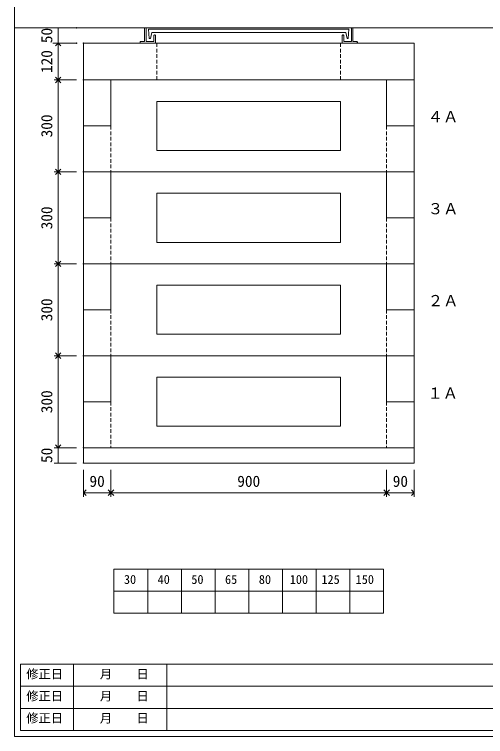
# Model space of a CAD drawing. Units: millimetres, scale not verified. Extents: x -4890 to 18490, y -2302 to 2302.
# Drawn here: x -1230 to 308, y -1973 to 384 of the extents above; entities that cross this region are included whole.
import ezdxf
from ezdxf.enums import TextEntityAlignment as Align

# ---------------------------------------------------------------- set-up
doc = ezdxf.new("R2010")
doc.units = ezdxf.units.MM
doc.header["$LTSCALE"] = 10
doc.header["$PDMODE"] = 32
doc.header["$PDSIZE"] = 2
doc.linetypes.add('DASHED1', pattern=[1.8, 1.2, -0.6])
doc.linetypes.add('USER2', pattern=[50.8, 31.75, -6.35, 6.35, -6.35])
for name, color, linetype, lineweight in [('0-1_Defpoints', 7, 'USER2', 5), ('0-2_waku', 7, 'Continuous', 18), ('0-3_gaikei', 7, 'Continuous', 18), ('0-4_kakure', 7, 'DASHED1', 5), ('0-5_sunpou', 7, 'Continuous', 5), ('0-8_uchigawa', 6, 'Continuous', 18), ('0-A_futa', 3, 'Continuous', 18), ('0-B_GL', 4, 'Continuous', 18), ('0-D_文字１', 7, 'Continuous', 18)]:
    doc.layers.add(name, color=color, linetype=linetype, lineweight=lineweight)
doc.styles.add('ＭＳ ゴシック', font='')
doc.styles.get('ＭＳ ゴシック').set_extended_font_data('MS Gothic')

# ---------------------------------------------------------------- blocks, each defined once
blk = doc.blocks.new('_Open90')
at = {"layer": '0-5_sunpou'}
blk.add_line((0, 0), (-1, 0), dxfattribs=at)
blk.add_lwpolyline([(-0.5, 0.5), (0, 0), (-0.5, -0.5)], dxfattribs=at)
blk = doc.blocks.new('D44')
at = {"layer": '0-1_Defpoints'}
for p in [(442.32, 2492.03), (359.96, 2372.03), (442.32, 2372.03)]:
    blk.add_point(p, dxfattribs=at)
at = {"layer": '0-5_sunpou'}
for p, q in [((420.32, 2492.03), (346.96, 2492.03)), ((359.96, 2474.03), (359.96, 2390.03)), ((420.32, 2372.03), (346.96, 2372.03))]:
    blk.add_line(p, q, dxfattribs=at)
at = {"layer": '0-5_sunpou', "xscale": 18, "yscale": 18}
for p, rotation in [((359.96, 2492.03), 90), ((359.96, 2372.03), 270)]:
    blk.add_blockref('_Open90', p, dxfattribs=dict(at, rotation=rotation))
at = {"layer": '0-5_sunpou', "style": 'ＭＳ ゴシック'}
blk.add_text('120', height=36.66, rotation=90, dxfattribs=at).set_placement((351.96, 2394.53), align=Align.BOTTOM_LEFT)
blk = doc.blocks.new('D45')
at = {"layer": '0-1_Defpoints'}
for p in [(442.32, 2072.03), (359.96, 1772.03), (442.32, 1772.03)]:
    blk.add_point(p, dxfattribs=at)
at = {"layer": '0-5_sunpou'}
for p, q in [((420.32, 2072.03), (346.96, 2072.03)), ((359.96, 2054.03), (359.96, 1790.03)), ((420.32, 1772.03), (346.96, 1772.03))]:
    blk.add_line(p, q, dxfattribs=at)
at = {"layer": '0-5_sunpou', "xscale": 18, "yscale": 18}
for p, rotation in [((359.96, 2072.03), 90), ((359.96, 1772.03), 270)]:
    blk.add_blockref('_Open90', p, dxfattribs=dict(at, rotation=rotation))
at = {"layer": '0-5_sunpou', "style": 'ＭＳ ゴシック'}
blk.add_text('300', height=36.66, rotation=90, dxfattribs=at).set_placement((351.96, 1884.53), align=Align.BOTTOM_LEFT)
blk = doc.blocks.new('D46')
at = {"layer": '0-1_Defpoints'}
for p in [(442.32, 1772.03), (359.96, 1472.03), (442.32, 1472.03)]:
    blk.add_point(p, dxfattribs=at)
at = {"layer": '0-5_sunpou'}
for p, q in [((420.32, 1772.03), (346.96, 1772.03)), ((359.96, 1754.03), (359.96, 1490.03)), ((420.32, 1472.03), (346.96, 1472.03))]:
    blk.add_line(p, q, dxfattribs=at)
at = {"layer": '0-5_sunpou', "xscale": 18, "yscale": 18}
for p, rotation in [((359.96, 1772.03), 90), ((359.96, 1472.03), 270)]:
    blk.add_blockref('_Open90', p, dxfattribs=dict(at, rotation=rotation))
at = {"layer": '0-5_sunpou', "style": 'ＭＳ ゴシック'}
blk.add_text('300', height=36.66, rotation=90, dxfattribs=at).set_placement((351.96, 1584.53), align=Align.BOTTOM_LEFT)
blk = doc.blocks.new('D47')
at = {"layer": '0-1_Defpoints'}
for p in [(442.32, 1472.03), (359.96, 1172.03), (442.32, 1172.03)]:
    blk.add_point(p, dxfattribs=at)
at = {"layer": '0-5_sunpou'}
for p, q in [((420.32, 1472.03), (346.96, 1472.03)), ((359.96, 1454.03), (359.96, 1190.03)), ((420.32, 1172.03), (346.96, 1172.03))]:
    blk.add_line(p, q, dxfattribs=at)
at = {"layer": '0-5_sunpou', "xscale": 18, "yscale": 18}
for p, rotation in [((359.96, 1472.03), 90), ((359.96, 1172.03), 270)]:
    blk.add_blockref('_Open90', p, dxfattribs=dict(at, rotation=rotation))
at = {"layer": '0-5_sunpou', "style": 'ＭＳ ゴシック'}
blk.add_text('300', height=36.66, rotation=90, dxfattribs=at).set_placement((351.96, 1284.53), align=Align.BOTTOM_LEFT)
blk = doc.blocks.new('D48')
at = {"layer": '0-1_Defpoints'}
for p in [(420.32, 2542.03), (359.96, 2492.03), (420.32, 2492.03)]:
    blk.add_point(p, dxfattribs=at)
at = {"layer": '0-5_sunpou'}
for p, q in [((398.32, 2542.03), (346.96, 2542.03)), ((359.96, 2542.03), (359.96, 2492.03)), ((398.32, 2492.03), (346.96, 2492.03))]:
    blk.add_line(p, q, dxfattribs=at)
at = {"layer": '0-5_sunpou', "style": 'ＭＳ ゴシック'}
blk.add_text('50', height=36.66, rotation=90, dxfattribs=at).set_placement((351.96, 2492.03), align=Align.BOTTOM_LEFT)
blk = doc.blocks.new('D52')
at = {"layer": '0-1_Defpoints'}
for p in [(442.32, 2372.03), (359.96, 2072.03), (442.32, 2072.03)]:
    blk.add_point(p, dxfattribs=at)
at = {"layer": '0-5_sunpou'}
for p, q in [((420.32, 2372.03), (346.96, 2372.03)), ((359.96, 2354.03), (359.96, 2090.03)), ((420.32, 2072.03), (346.96, 2072.03))]:
    blk.add_line(p, q, dxfattribs=at)
at = {"layer": '0-5_sunpou', "xscale": 18, "yscale": 18}
for p, rotation in [((359.96, 2372.03), 90), ((359.96, 2072.03), 270)]:
    blk.add_blockref('_Open90', p, dxfattribs=dict(at, rotation=rotation))
at = {"layer": '0-5_sunpou', "style": 'ＭＳ ゴシック'}
blk.add_text('300', height=36.66, rotation=90, dxfattribs=at).set_placement((351.96, 2184.53), align=Align.BOTTOM_LEFT)
blk = doc.blocks.new('D56')
at = {"layer": '0-1_Defpoints'}
for p in [(442.32, 1172.03), (359.96, 1122.03), (442.32, 1122.03)]:
    blk.add_point(p, dxfattribs=at)
at = {"layer": '0-5_sunpou'}
for p, q in [((420.32, 1172.03), (346.96, 1172.03)), ((359.96, 1172.03), (359.96, 1122.03)), ((420.32, 1122.03), (346.96, 1122.03))]:
    blk.add_line(p, q, dxfattribs=at)
at = {"layer": '0-5_sunpou', "style": 'ＭＳ ゴシック'}
blk.add_text('50', height=36.66, rotation=90, dxfattribs=at).set_placement((351.96, 1122.03), align=Align.BOTTOM_LEFT)

msp = doc.modelspace()

# ---------------------------------------------------------------- linework, layer by layer
at = {"layer": '0-2_waku'}
for p, q in [((-905, -1426.18), (-905, -1570.18)), ((-905, -1426.18), (-905, -1570.18)), ((-905, -1426.18), (-905, -1570.18)), ((-905, -1426.18), (-905, -1570.18)), ((-905, -1426.18), (-25, -1426.18)), ((-795, -1426.18), (-795, -1570.18)), ((-685, -1426.18), (-685, -1570.18)), ((-685, -1426.18), (-685, -1570.18)), ((-575, -1426.18), (-575, -1570.18)), ((-465, -1426.18), (-465, -1570.18)), ((-355, -1426.18), (-355, -1570.18)), ((-245, -1426.18), (-245, -1570.18)), ((-135, -1426.18), (-135, -1570.18)), ((-25, -1426.18), (-25, -1570.18)), ((-905, -1498.18), (-25, -1498.18)), ((-905, -1570.18), (-25, -1570.18)), ((-1210, -1736.85), (-1210, -1952.85)), ((-1210, -1736.85), (818, -1736.85)), ((-1037.5, -1736.85), (-1037.5, -1952.85)), ((-732.5, -1736.85), (-732.5, -1952.85)), ((-732.5, -1736.85), (-732.5, -1952.85)), ((-1210, -1808.85), (818, -1808.85)), ((-1210, -1880.85), (530, -1880.85)), ((-1210, -1952.85), (818, -1952.85)), ((-1230, -1972.85), (4890, -1972.85))]:
    msp.add_line(p, q, dxfattribs=at)
msp.add_lwpolyline([(-1230, 2302.15), (-1230, -1972.85), (4890, -1972.85)], dxfattribs=at)
at = {"layer": '0-3_gaikei'}
for p, q in [((-1005, 289.82), (75, 289.82)), ((-1005, 169.82), (-1005, 289.82)), ((75, 169.82), (75, 289.82)), ((-915, 169.82), (-1005, 169.82)), ((-1005, 19.82), (-1005, 169.82)), ((-915, 169.82), (-15, 169.82)), ((-915, 169.82), (-915, 19.82)), ((-915, 169.82), (-915, 19.82)), ((-915, 169.82), (-915, 19.82)), ((-915, 169.82), (-915, 19.82)), ((-915, 169.82), (-915, 19.82)), ((-15, 169.82), (75, 169.82)), ((-15, 169.82), (-15, 19.82)), ((-15, 169.82), (-15, 19.82)), ((-15, 169.82), (-15, 19.82)), ((-15, 169.82), (-15, 19.82)), ((-15, 169.82), (-15, 19.82)), ((75, 19.82), (75, 169.82)), ((-915, 19.82), (-1005, 19.82)), ((-915, 19.82), (-1005, 19.82)), ((-915, 19.82), (-1005, 19.82)), ((-915, 19.82), (-1005, 19.82)), ((-1005, 19.82), (-1005, -130.18)), ((-1005, 19.82), (-1005, -130.18)), ((-1005, 19.82), (-1005, -130.18)), ((-1005, 19.82), (-1005, -130.18)), ((75, 19.82), (-15, 19.82)), ((75, 19.82), (-15, 19.82)), ((75, 19.82), (-15, 19.82)), ((75, 19.82), (-15, 19.82)), ((75, 19.82), (-15, 19.82)), ((75, 19.82), (75, -130.18)), ((75, 19.82), (75, -130.18)), ((75, 19.82), (75, -130.18)), ((75, 19.82), (75, -130.18)), ((75, 19.82), (75, -130.18)), ((-1005, -280.18), (-1005, -130.18)), ((75, -130.18), (-1005, -130.18)), ((75, -130.18), (-1005, -130.18)), ((75, -130.18), (-1005, -130.18)), ((75, -130.18), (-1005, -130.18)), ((75, -130.18), (-1005, -130.18)), ((-915, -130.18), (-915, -280.18)), ((-915, -130.18), (-915, -280.18)), ((-915, -130.18), (-915, -280.18)), ((-915, -130.18), (-915, -280.18)), ((-915, -130.18), (-915, -280.18)), ((-915, -130.18), (-15, -130.18)), ((-915, -130.18), (-15, -130.18)), ((-75, -130.18), (-855, -130.18)), ((-15, -130.18), (-15, -280.18)), ((-15, -130.18), (-15, -280.18)), ((-15, -130.18), (-15, -280.18)), ((-15, -130.18), (-15, -280.18)), ((-15, -130.18), (-15, -280.18)), ((75, -280.18), (75, -130.18)), ((-915, -280.18), (-1005, -280.18)), ((-915, -280.18), (-1005, -280.18)), ((-915, -280.18), (-1005, -280.18)), ((-915, -280.18), (-1005, -280.18)), ((-1005, -280.18), (-1005, -430.18)), ((-1005, -280.18), (-1005, -430.18)), ((-1005, -280.18), (-1005, -430.18)), ((-1005, -280.18), (-1005, -430.18)), ((75, -280.18), (-15, -280.18)), ((75, -280.18), (-15, -280.18)), ((75, -280.18), (-15, -280.18)), ((75, -280.18), (-15, -280.18)), ((75, -280.18), (-15, -280.18)), ((75, -280.18), (75, -430.18)), ((75, -280.18), (75, -430.18)), ((75, -280.18), (75, -430.18)), ((75, -280.18), (75, -430.18)), ((75, -280.18), (75, -430.18)), ((75, -430.18), (-1005, -430.18)), ((75, -430.18), (-1005, -430.18)), ((75, -430.18), (-1005, -430.18)), ((75, -430.18), (-1005, -430.18)), ((75, -430.18), (-1005, -430.18)), ((-1005, -580.18), (-1005, -430.18)), ((-915, -430.18), (-15, -430.18)), ((-915, -430.18), (-915, -580.18)), ((-915, -430.18), (-915, -580.18)), ((-915, -430.18), (-915, -580.18)), ((-915, -430.18), (-915, -580.18)), ((-915, -430.18), (-915, -580.18)), ((-915, -430.18), (-15, -430.18)), ((-75, -430.18), (-855, -430.18)), ((-15, -430.18), (-15, -580.18)), ((-15, -430.18), (-15, -580.18)), ((-15, -430.18), (-15, -580.18)), ((-15, -430.18), (-15, -580.18)), ((-15, -430.18), (-15, -580.18)), ((75, -580.18), (75, -430.18)), ((-1005, -580.18), (-1005, -730.18)), ((-1005, -580.18), (-1005, -730.18)), ((-1005, -580.18), (-1005, -730.18)), ((-1005, -580.18), (-1005, -730.18)), ((-1005, -580.18), (-1005, -730.18)), ((-915, -580.18), (-1005, -580.18)), ((-915, -580.18), (-1005, -580.18)), ((-915, -580.18), (-1005, -580.18)), ((-915, -580.18), (-1005, -580.18)), ((-915, -580.18), (-1005, -580.18)), ((75, -580.18), (-15, -580.18)), ((75, -580.18), (-15, -580.18)), ((75, -580.18), (-15, -580.18)), ((75, -580.18), (-15, -580.18)), ((75, -580.18), (-15, -580.18)), ((75, -580.18), (75, -730.18)), ((75, -580.18), (75, -730.18)), ((75, -580.18), (75, -730.18)), ((75, -580.18), (75, -730.18)), ((75, -580.18), (75, -730.18)), ((75, -730.18), (-1005, -730.18)), ((75, -730.18), (-1005, -730.18)), ((75, -730.18), (-1005, -730.18)), ((75, -730.18), (-1005, -730.18)), ((75, -730.18), (-1005, -730.18)), ((-1005, -880.18), (-1005, -730.18)), ((-915, -730.18), (-915, -880.18)), ((-915, -730.18), (-915, -880.18)), ((-915, -730.18), (-915, -880.18)), ((-915, -730.18), (-915, -880.18)), ((-915, -730.18), (-915, -880.18)), ((-915, -730.18), (-15, -730.18)), ((-75, -730.18), (-855, -730.18)), ((-15, -730.18), (-15, -880.18)), ((-15, -730.18), (-15, -880.18)), ((-15, -730.18), (-15, -880.18)), ((-15, -730.18), (-15, -880.18)), ((-15, -730.18), (-15, -880.18)), ((75, -880.18), (75, -730.18)), ((-1005, -880.18), (-1005, -1030.18)), ((-1005, -880.18), (-1005, -1030.18)), ((-1005, -880.18), (-1005, -1030.18)), ((-1005, -880.18), (-1005, -1030.18)), ((-1005, -880.18), (-1005, -1030.18)), ((-915, -880.18), (-1005, -880.18)), ((-915, -880.18), (-1005, -880.18)), ((-915, -880.18), (-1005, -880.18)), ((-915, -880.18), (-1005, -880.18)), ((-915, -880.18), (-1005, -880.18)), ((75, -880.18), (-15, -880.18)), ((75, -880.18), (-15, -880.18)), ((75, -880.18), (-15, -880.18)), ((75, -880.18), (-15, -880.18)), ((75, -880.18), (-15, -880.18)), ((75, -880.18), (75, -1030.18)), ((75, -880.18), (75, -1030.18)), ((75, -880.18), (75, -1030.18)), ((75, -880.18), (75, -1030.18)), ((75, -880.18), (75, -1030.18)), ((-1005, -1080.18), (-1005, -1030.18)), ((75, -1030.18), (-1005, -1030.18)), ((75, -1030.18), (-1005, -1030.18)), ((75, -1030.18), (-1005, -1030.18)), ((75, -1030.18), (-1005, -1030.18)), ((75, -1030.18), (-1005, -1030.18)), ((-75, -1030.18), (-855, -1030.18)), ((75, -1080.18), (75, -1030.18)), ((75, -1080.18), (-1005, -1080.18)), ((75, -1080.18), (-1005, -1080.18))]:
    msp.add_line(p, q, dxfattribs=at)
for points in [[(-915, 19.82), (-1005, 19.82), (-1005, -130.18)], [(-915, -280.18), (-1005, -280.18), (-1005, -430.18)]]:
    msp.add_lwpolyline(points, dxfattribs=at)
at = {"layer": '0-4_kakure'}
for p, q in [((-765, 169.82), (-765, 289.82)), ((-165, 169.82), (-165, 289.82)), ((-915, 19.82), (-915, -130.18)), ((-15, 19.82), (-15, -130.18)), ((-915, -280.18), (-915, -430.18)), ((-15, -280.18), (-15, -430.18)), ((-915, -580.18), (-915, -730.18)), ((-15, -580.18), (-15, -730.18)), ((-915, -880.18), (-915, -1030.18)), ((-15, -880.18), (-15, -1030.18))]:
    msp.add_line(p, q, dxfattribs=at)
at = {"layer": '0-5_sunpou'}
for p, q in [((-1027, 339.82), (-1104.86, 339.82)), ((-1027, 289.82), (-1104.86, 289.82)), ((-1005, -1102.18), (-1005, -1190.1)), ((-915, -1102.18), (-915, -1190.1)), ((-915, -1102.18), (-915, -1190.1)), ((-15, -1102.18), (-15, -1190.1)), ((-15, -1102.18), (-15, -1190.1)), ((75, -1102.18), (75, -1190.1)), ((-987, -1177.1), (-933, -1177.1)), ((-897, -1177.1), (-33, -1177.1)), ((3, -1177.1), (57, -1177.1))]:
    msp.add_line(p, q, dxfattribs=at)
at = {"layer": '0-8_uchigawa'}
for p, q in [((-165, 99.82), (-765, 99.82)), ((-765, 99.82), (-765, -60.18)), ((-165, 99.82), (-165, -60.18)), ((-165, -60.18), (-765, -60.18)), ((-165, -200.18), (-765, -200.18)), ((-765, -200.18), (-765, -360.18)), ((-165, -200.18), (-165, -360.18)), ((-165, -360.18), (-765, -360.18)), ((-165, -500.18), (-765, -500.18)), ((-765, -500.18), (-765, -660.18)), ((-165, -500.18), (-165, -660.18)), ((-165, -660.18), (-765, -660.18)), ((-165, -800.18), (-765, -800.18)), ((-765, -800.18), (-765, -960.18)), ((-165, -800.18), (-165, -960.18)), ((-165, -960.18), (-765, -960.18))]:
    msp.add_line(p, q, dxfattribs=at)
at = {"layer": '0-A_futa'}
for p, q in [((-805, 337.82), (-805, 294.82)), ((-800, 339.82), (-800, 294.82)), ((-792.19, 335.32), (-137.86, 335.32)), ((-792.19, 335.32), (-789.7, 305.32)), ((-137.86, 335.32), (-140.11, 305.32)), ((-130, 339.82), (-130, 294.82)), ((-125, 337.82), (-125, 294.82)), ((-781.67, 324.32), (-785.99, 305.32)), ((-781.67, 324.32), (-148.33, 324.32)), ((-775, 314.82), (-775, 294.82)), ((-773, 316.82), (-772, 316.82)), ((-770, 314.82), (-770, 289.82)), ((-160, 314.82), (-160, 289.82)), ((-157, 316.82), (-158, 316.82)), ((-155, 314.82), (-155, 294.82)), ((-148.33, 324.32), (-144.01, 305.32)), ((-820, 292.82), (-820, 291.82)), ((-818, 294.82), (-805, 294.82)), ((-770, 289.82), (-818, 289.82)), ((-800, 294.82), (-775, 294.82)), ((-789.7, 305.32), (-785.99, 305.32)), ((-160, 289.82), (-112, 289.82)), ((-130, 294.82), (-155, 294.82)), ((-140.11, 305.32), (-144.01, 305.32)), ((-112, 294.82), (-125, 294.82)), ((-110, 292.82), (-110, 291.82))]:
    msp.add_line(p, q, dxfattribs=at)
for centre, start, end in [((-773, 314.82), 90, 180), ((-772, 314.82), 0, 90), ((-158, 314.82), 90, 180), ((-157, 314.82), 0, 90), ((-818, 292.82), 90, 180), ((-818, 291.82), 180, 270), ((-112, 292.82), 0, 90), ((-112, 291.82), 270, 0)]:
    msp.add_arc(centre, 2, start, end, dxfattribs=at)
at = {"layer": '0-B_GL'}
msp.add_line((-1230, 339.82), (4890, 339.82), dxfattribs=at)
msp.add_line((-1230, 339.82), (4890, 339.82), dxfattribs=at)
msp.add_line((-1230, 339.82), (4890, 339.82), dxfattribs=at)

# ---------------------------------------------------------------- block references
at = {"layer": '0-5_sunpou'}
for name in ['D48', 'D44', 'D52', 'D45', 'D46', 'D47', 'D56']:
    msp.add_blockref(name, (-1447.32, -2202.21), dxfattribs=at)
at = {"layer": '0-5_sunpou', "xscale": 18, "yscale": 18, "rotation": 180}
for p in [(-1005, -1177.1), (-915, -1177.1), (-15, -1177.1)]:
    msp.add_blockref('_Open90', p, dxfattribs=at)
at = {"layer": '0-5_sunpou', "xscale": 18, "yscale": 18}
for p in [(-915, -1177.1), (-15, -1177.1), (75, -1177.1)]:
    msp.add_blockref('_Open90', p, dxfattribs=at)

# ---------------------------------------------------------------- texts
at = {"layer": '0-5_sunpou', "style": 'ＭＳ ゴシック'}
for s, p in [('90', (-985, -1169.1)), ('900', (-502.5, -1169.1)), ('90', (5, -1169.1))]:
    msp.add_text(s, height=36.66, dxfattribs=at).set_placement(p, align=Align.BOTTOM_LEFT)
at = {"layer": '0-D_文字１', "style": 'ＭＳ ゴシック'}
for s, height, p in [('４Ａ', 36.66, (119.32, 20.94)), ('３Ａ', 36.66, (119.63, -279.63)), ('２Ａ', 36.66, (119.63, -579.63)), ('１Ａ', 36.66, (118.31, -881.49)), ('30', 29.33, (-872.54, -1483.62)), ('40', 29.33, (-762.54, -1483.62)), ('50', 29.33, (-652.54, -1483.62)), ('65', 29.33, (-542.54, -1483.62)), ('80', 29.33, (-432.14, -1483.62)), ('100', 29.33, (-331.26, -1483.62)), ('125', 29.33, (-227.87, -1483.62)), ('150', 29.33, (-116.11, -1483.62)), ('修正日', 29.33, (-1191.35, -1792.15)), ('\u3000\u3000月\u3000\u3000日', 29.33, (-1031.2, -1792.15)), ('修正日', 29.33, (-1191.35, -1864.15)), ('\u3000\u3000月\u3000\u3000日', 29.33, (-1031.2, -1864.15)), ('修正日', 29.33, (-1191.35, -1936.15)), ('\u3000\u3000月\u3000\u3000日', 29.33, (-1031.2, -1936.15))]:
    msp.add_text(s, height=height, dxfattribs=at).set_placement(p, align=Align.BOTTOM_LEFT)

doc.saveas('drawing.dxf')
